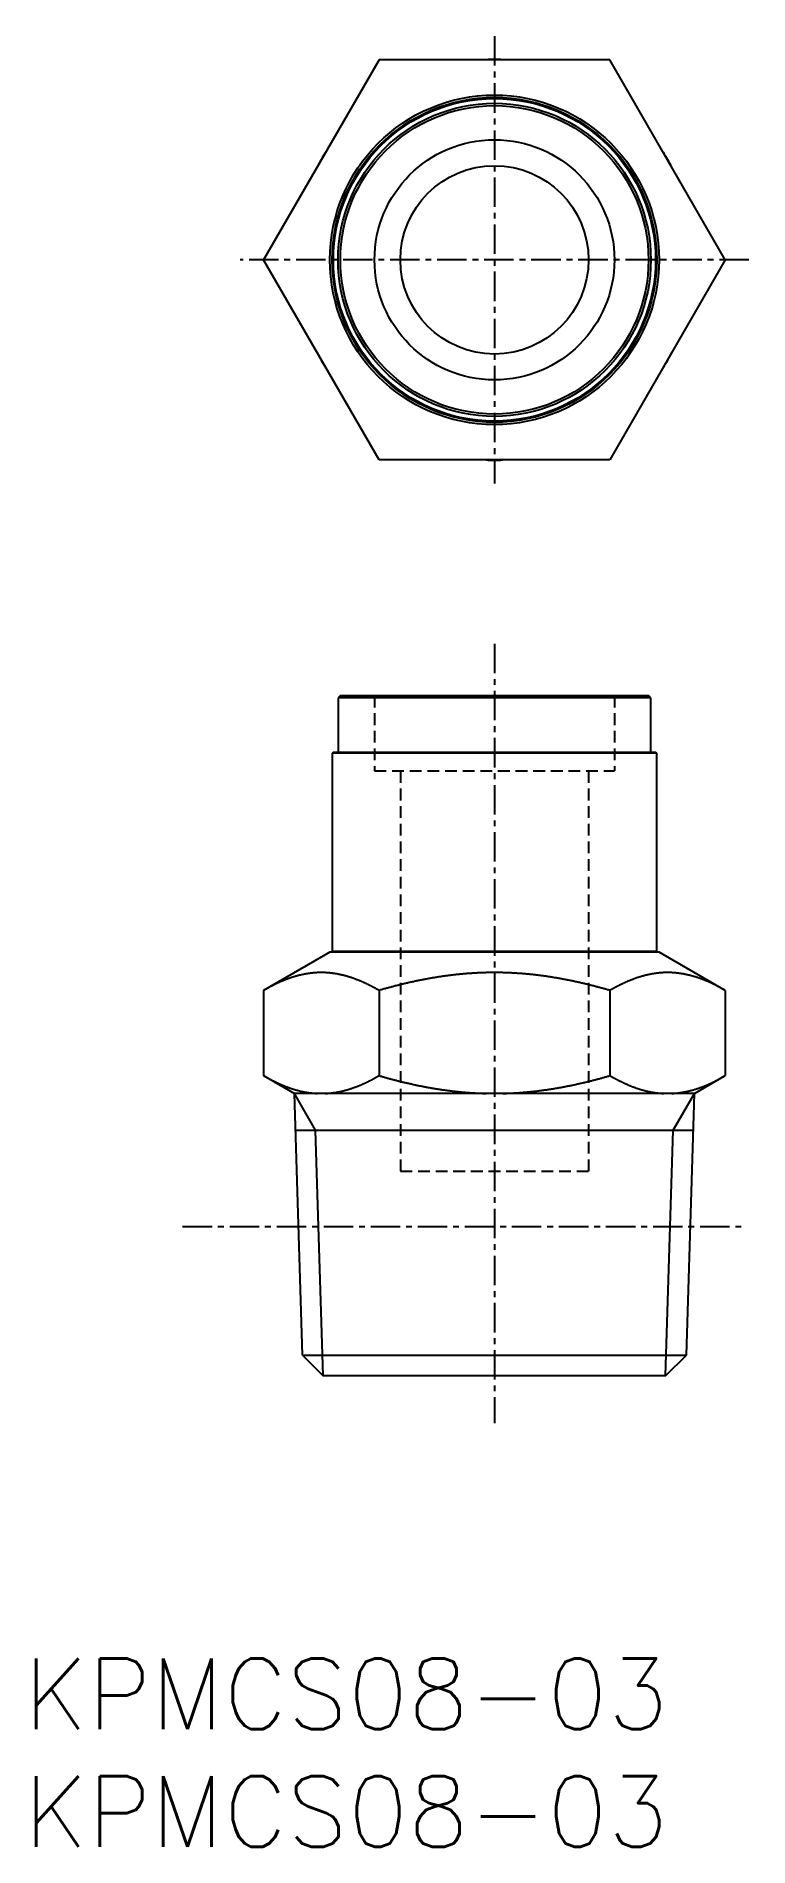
# Model space of a CAD drawing. Extents: x 0.5 to 30.8, y 0 to 76.9.
import ezdxf

# ---------------------------------------------------------------- set-up
doc = ezdxf.new("R2010")
doc.units = 0
doc.linetypes.add('CENTER', pattern=[2, 1.25, -0.25, 0.25, -0.25])
doc.linetypes.add('DASHED', pattern=[0.75, 0.5, -0.25])
doc.layers.get('0').update_dxf_attribs({"linetype": 'CONTINUOUS'})
for name, color, linetype in [('CENTER', 1, 'CENTER'), ('PV', 7, 'CONTINUOUS'), ('TV', 7, 'CONTINUOUS')]:
    doc.layers.add(name, color=color, linetype=linetype)
doc.styles.get("Standard").update_dxf_attribs({"font": 'txt.shx'})

# ---------------------------------------------------------------- blocks, each defined once
blk = doc.blocks.new('*U2')
at = {"color": 7, "linetype": 'CONTINUOUS'}
blk.add_text('KPMCS08-03', height=3, dxfattribs=at).set_placement((0, 0))
blk = doc.blocks.new('*U3')
at = {"color": 7, "linetype": 'CONTINUOUS'}
blk.add_text('KPMCS08-03', height=3, dxfattribs=at).set_placement((0, 5))

msp = doc.modelspace()

# ---------------------------------------------------------------- linework, layer by layer
at = {"color": 1, "linetype": 'CENTER'}
for p, q in [((20, 76.908), (20, 57.908)), ((30.815, 67.408), (9.185, 67.408))]:
    msp.add_line(p, q, dxfattribs=at)
at = {"color": 3, "linetype": 'DASHED'}
for p, q in [((14.9, 48.9), (14.9, 45.7)), ((25.1, 48.9), (25.1, 45.7)), ((14.9, 45.7), (25.1, 45.7)), ((16, 45.7), (16, 28.7)), ((24, 45.7), (24, 28.7)), ((16, 28.7), (24, 28.7))]:
    msp.add_line(p, q, dxfattribs=at)
at = {"color": 7, "linetype": 'CONTINUOUS'}
for p, q in [((11.84, 20.884), (11.492, 32)), ((28.16, 20.884), (28.508, 32)), ((11.541, 30.433), (28.459, 30.433)), ((11.84, 20.884), (12.723, 20)), ((11.84, 20.884), (28.16, 20.884)), ((27.277, 20), (28.16, 20.884)), ((27.277, 20), (12.723, 20))]:
    msp.add_line(p, q, dxfattribs=at)
at = {"color": 3, "linetype": 'CONTINUOUS'}
for p, q in [((12.397, 30.433), (11.492, 32)), ((27.603, 30.433), (28.508, 32)), ((12.723, 20), (12.397, 30.433)), ((27.277, 20), (27.603, 30.433))]:
    msp.add_line(p, q, dxfattribs=at)
at = {"layer": 'CENTER', "color": 1, "linetype": 'CENTER'}
for p, q in [((20, 51.1), (20, 18)), ((6.742, 26.35), (30.742, 26.35))]:
    msp.add_line(p, q, dxfattribs=at)
at = {"layer": 'PV', "color": 7, "linetype": 'CONTINUOUS'}
for p, q in [((13.45, 48.9), (13.35, 48.8)), ((13.35, 48.8), (13.35, 46.5)), ((26.65, 48.8), (13.35, 48.8)), ((13.45, 48.9), (26.55, 48.9)), ((26.65, 48.8), (26.55, 48.9)), ((26.65, 46.5), (26.65, 48.8)), ((13.15, 46.5), (13.1, 46.45)), ((13.1, 46.45), (13.1, 38.05)), ((26.9, 46.45), (13.1, 46.45)), ((13.15, 46.5), (26.85, 46.5)), ((26.9, 46.45), (26.85, 46.5)), ((26.9, 38.05), (26.9, 46.45)), ((13, 38), (10.185, 36.375)), ((27, 38), (13, 38)), ((13.1, 38.05), (26.9, 38.05)), ((13.1, 38.05), (13.15, 38)), ((26.85, 38), (26.9, 38.05)), ((29.815, 36.375), (27, 38)), ((10.185, 36.375), (10.185, 32.755)), ((15.093, 36.375), (15.093, 32.755)), ((24.907, 36.375), (24.907, 32.755)), ((29.815, 36.375), (29.815, 32.755)), ((10.185, 32.755), (11.492, 32)), ((28.508, 32), (29.815, 32.755)), ((28.508, 32), (11.492, 32))]:
    msp.add_line(p, q, dxfattribs=at)
for points in [[(15.093, 36.375), (15.075, 36.385), (15.058, 36.394), (15.041, 36.404), (15.024, 36.414), (15.007, 36.424), (14.99, 36.433), (14.973, 36.443), (14.955, 36.452), (14.938, 36.462), (14.921, 36.471), (14.904, 36.481), (14.886, 36.49), (14.869, 36.499), (14.852, 36.509), (14.834, 36.518), (14.817, 36.527), (14.799, 36.536), (14.782, 36.545), (14.764, 36.554), (14.747, 36.563), (14.729, 36.572), (14.712, 36.581), (14.694, 36.59), (14.677, 36.599), (14.659, 36.608), (14.641, 36.616), (14.624, 36.625), (14.606, 36.634), (14.588, 36.642), (14.571, 36.651), (14.553, 36.659), (14.535, 36.668), (14.517, 36.676), (14.499, 36.684), (14.481, 36.693), (14.463, 36.701), (14.446, 36.709), (14.428, 36.717), (14.41, 36.725), (14.392, 36.733), (14.374, 36.741), (14.356, 36.749), (14.337, 36.757), (14.319, 36.764), (14.301, 36.772), (14.283, 36.78), (14.265, 36.787), (14.247, 36.795), (14.228, 36.802), (14.21, 36.809), (14.192, 36.817), (14.174, 36.824), (14.155, 36.831), (14.137, 36.838), (14.118, 36.845), (14.1, 36.852), (14.082, 36.859), (14.063, 36.866), (14.045, 36.872), (14.026, 36.879), (14.008, 36.886), (13.989, 36.892), (13.97, 36.899), (13.952, 36.905), (13.933, 36.911), (13.914, 36.918), (13.896, 36.924), (13.877, 36.93), (13.858, 36.936), (13.839, 36.942), (13.821, 36.948), (13.802, 36.954), (13.783, 36.959), (13.764, 36.965), (13.745, 36.97), (13.726, 36.976), (13.707, 36.981), (13.688, 36.987), (13.669, 36.992), (13.65, 36.997), (13.631, 37.002), (13.612, 37.007), (13.593, 37.012), (13.574, 37.017), (13.555, 37.021), (13.536, 37.026), (13.517, 37.03), (13.498, 37.035), (13.478, 37.039), (13.459, 37.043), (13.44, 37.048), (13.421, 37.052), (13.401, 37.056), (13.382, 37.059), (13.363, 37.063), (13.343, 37.067), (13.324, 37.071), (13.305, 37.074), (13.285, 37.078), (13.266, 37.081), (13.246, 37.084), (13.227, 37.087), (13.208, 37.09), (13.188, 37.093), (13.169, 37.096), (13.149, 37.099), (13.13, 37.101), (13.11, 37.104), (13.091, 37.106), (13.071, 37.109), (13.051, 37.111), (13.032, 37.113), (13.012, 37.115), (12.993, 37.117), (12.973, 37.119), (12.953, 37.121), (12.934, 37.122), (12.914, 37.124), (12.895, 37.125), (12.875, 37.126), (12.855, 37.128), (12.836, 37.129), (12.816, 37.13), (12.796, 37.131), (12.777, 37.131), (12.757, 37.132), (12.737, 37.133), (12.718, 37.133), (12.698, 37.133), (12.678, 37.134), (12.658, 37.134), (12.639, 37.134), (12.619, 37.134), (12.599, 37.134), (12.58, 37.133), (12.56, 37.133), (12.54, 37.133), (12.521, 37.132), (12.501, 37.131), (12.481, 37.131), (12.462, 37.13), (12.442, 37.129), (12.422, 37.128), (12.403, 37.126), (12.383, 37.125), (12.363, 37.124), (12.344, 37.122), (12.324, 37.121), (12.305, 37.119), (12.285, 37.117), (12.265, 37.115), (12.246, 37.113), (12.226, 37.111), (12.207, 37.109), (12.187, 37.106), (12.168, 37.104), (12.148, 37.101), (12.128, 37.099), (12.109, 37.096), (12.09, 37.093), (12.07, 37.09), (12.051, 37.087), (12.031, 37.084), (12.012, 37.081), (11.992, 37.077), (11.973, 37.074), (11.954, 37.071), (11.934, 37.067), (11.915, 37.063), (11.896, 37.059), (11.876, 37.056), (11.857, 37.052), (11.838, 37.048), (11.818, 37.043), (11.799, 37.039), (11.78, 37.035), (11.761, 37.03), (11.742, 37.026), (11.723, 37.021), (11.703, 37.017), (11.684, 37.012), (11.665, 37.007), (11.646, 37.002), (11.627, 36.997), (11.608, 36.992), (11.589, 36.987), (11.57, 36.981), (11.551, 36.976), (11.532, 36.97), (11.513, 36.965), (11.495, 36.959), (11.476, 36.954), (11.457, 36.948), (11.438, 36.942), (11.419, 36.936), (11.401, 36.93), (11.382, 36.924), (11.363, 36.918), (11.345, 36.911), (11.326, 36.905), (11.307, 36.899), (11.289, 36.892), (11.27, 36.886), (11.252, 36.879), (11.233, 36.872), (11.214, 36.866), (11.196, 36.859), (11.178, 36.852), (11.159, 36.845), (11.141, 36.838), (11.122, 36.831), (11.104, 36.824), (11.086, 36.817), (11.067, 36.809), (11.049, 36.802), (11.031, 36.795), (11.013, 36.787), (10.995, 36.78), (10.976, 36.772), (10.958, 36.764), (10.94, 36.757), (10.922, 36.749), (10.904, 36.741), (10.886, 36.733), (10.868, 36.725), (10.85, 36.717), (10.832, 36.709), (10.814, 36.701), (10.796, 36.693), (10.778, 36.684), (10.76, 36.676), (10.743, 36.668), (10.725, 36.659), (10.707, 36.651), (10.689, 36.642), (10.672, 36.634), (10.654, 36.625), (10.636, 36.616), (10.619, 36.608), (10.601, 36.599), (10.583, 36.59), (10.566, 36.581), (10.548, 36.572), (10.531, 36.563), (10.513, 36.554), (10.496, 36.545), (10.478, 36.536), (10.461, 36.527), (10.443, 36.518), (10.426, 36.509), (10.409, 36.499), (10.391, 36.49), (10.374, 36.481), (10.357, 36.471), (10.339, 36.462), (10.322, 36.452), (10.305, 36.443), (10.288, 36.433), (10.271, 36.424), (10.253, 36.414), (10.236, 36.404), (10.219, 36.394), (10.202, 36.385), (10.185, 36.375)], [(24.907, 36.375), (24.871, 36.385), (24.835, 36.396), (24.799, 36.406), (24.762, 36.416), (24.726, 36.426), (24.69, 36.437), (24.653, 36.447), (24.617, 36.457), (24.58, 36.467), (24.544, 36.477), (24.508, 36.487), (24.471, 36.496), (24.435, 36.506), (24.398, 36.516), (24.362, 36.526), (24.325, 36.535), (24.289, 36.545), (24.252, 36.554), (24.216, 36.564), (24.179, 36.573), (24.142, 36.582), (24.106, 36.591), (24.069, 36.601), (24.033, 36.61), (23.996, 36.619), (23.959, 36.628), (23.923, 36.637), (23.886, 36.645), (23.849, 36.654), (23.812, 36.663), (23.776, 36.672), (23.739, 36.68), (23.702, 36.689), (23.665, 36.697), (23.629, 36.706), (23.592, 36.714), (23.555, 36.722), (23.518, 36.73), (23.481, 36.738), (23.444, 36.746), (23.407, 36.754), (23.371, 36.762), (23.334, 36.77), (23.297, 36.778), (23.26, 36.785), (23.223, 36.793), (23.186, 36.801), (23.149, 36.808), (23.112, 36.815), (23.075, 36.823), (23.038, 36.83), (23.001, 36.837), (22.963, 36.844), (22.926, 36.851), (22.889, 36.858), (22.852, 36.865), (22.815, 36.872), (22.778, 36.879), (22.741, 36.885), (22.704, 36.892), (22.666, 36.898), (22.629, 36.905), (22.592, 36.911), (22.555, 36.917), (22.517, 36.923), (22.48, 36.929), (22.443, 36.935), (22.406, 36.941), (22.368, 36.947), (22.331, 36.953), (22.294, 36.958), (22.256, 36.964), (22.219, 36.969), (22.182, 36.975), (22.144, 36.98), (22.107, 36.985), (22.07, 36.991), (22.032, 36.996), (21.995, 37.001), (21.957, 37.006), (21.92, 37.01), (21.882, 37.015), (21.845, 37.02), (21.807, 37.024), (21.77, 37.029), (21.732, 37.033), (21.695, 37.037), (21.657, 37.042), (21.62, 37.046), (21.582, 37.05), (21.545, 37.054), (21.507, 37.057), (21.47, 37.061), (21.432, 37.065), (21.395, 37.068), (21.357, 37.072), (21.319, 37.075), (21.282, 37.078), (21.244, 37.082), (21.207, 37.085), (21.169, 37.088), (21.131, 37.091), (21.094, 37.094), (21.056, 37.096), (21.018, 37.099), (20.981, 37.101), (20.943, 37.104), (20.905, 37.106), (20.868, 37.108), (20.83, 37.111), (20.792, 37.113), (20.755, 37.115), (20.717, 37.117), (20.679, 37.118), (20.642, 37.12), (20.604, 37.122), (20.566, 37.123), (20.528, 37.124), (20.491, 37.126), (20.453, 37.127), (20.415, 37.128), (20.377, 37.129), (20.34, 37.13), (20.302, 37.131), (20.264, 37.132), (20.226, 37.132), (20.189, 37.133), (20.151, 37.133), (20.113, 37.134), (20.075, 37.134), (20.038, 37.134), (20, 37.134), (19.962, 37.134), (19.925, 37.134), (19.887, 37.134), (19.849, 37.133), (19.811, 37.133), (19.774, 37.132), (19.736, 37.132), (19.698, 37.131), (19.66, 37.13), (19.623, 37.129), (19.585, 37.128), (19.547, 37.127), (19.509, 37.126), (19.472, 37.124), (19.434, 37.123), (19.396, 37.122), (19.358, 37.12), (19.321, 37.118), (19.283, 37.117), (19.245, 37.115), (19.208, 37.113), (19.17, 37.111), (19.132, 37.108), (19.095, 37.106), (19.057, 37.104), (19.019, 37.101), (18.982, 37.099), (18.944, 37.096), (18.906, 37.094), (18.869, 37.091), (18.831, 37.088), (18.793, 37.085), (18.756, 37.082), (18.718, 37.078), (18.681, 37.075), (18.643, 37.072), (18.605, 37.068), (18.568, 37.065), (18.53, 37.061), (18.493, 37.057), (18.455, 37.054), (18.418, 37.05), (18.38, 37.046), (18.343, 37.042), (18.305, 37.037), (18.268, 37.033), (18.23, 37.029), (18.193, 37.024), (18.155, 37.02), (18.118, 37.015), (18.08, 37.01), (18.043, 37.006), (18.005, 37.001), (17.968, 36.996), (17.93, 36.991), (17.893, 36.985), (17.856, 36.98), (17.818, 36.975), (17.781, 36.969), (17.744, 36.964), (17.706, 36.958), (17.669, 36.953), (17.632, 36.947), (17.594, 36.941), (17.557, 36.935), (17.52, 36.929), (17.483, 36.923), (17.445, 36.917), (17.408, 36.911), (17.371, 36.905), (17.334, 36.898), (17.296, 36.892), (17.259, 36.885), (17.222, 36.879), (17.185, 36.872), (17.148, 36.865), (17.111, 36.858), (17.074, 36.851), (17.037, 36.844), (16.999, 36.837), (16.962, 36.83), (16.925, 36.823), (16.888, 36.815), (16.851, 36.808), (16.814, 36.801), (16.777, 36.793), (16.74, 36.785), (16.703, 36.778), (16.666, 36.77), (16.629, 36.762), (16.593, 36.754), (16.556, 36.746), (16.519, 36.738), (16.482, 36.73), (16.445, 36.722), (16.408, 36.714), (16.371, 36.706), (16.335, 36.697), (16.298, 36.689), (16.261, 36.68), (16.224, 36.672), (16.188, 36.663), (16.151, 36.654), (16.114, 36.645), (16.077, 36.637), (16.041, 36.628), (16.004, 36.619), (15.967, 36.61), (15.931, 36.601), (15.894, 36.591), (15.858, 36.582), (15.821, 36.573), (15.784, 36.564), (15.748, 36.554), (15.711, 36.545), (15.675, 36.535), (15.638, 36.526), (15.602, 36.516), (15.565, 36.506), (15.529, 36.496), (15.492, 36.487), (15.456, 36.477), (15.42, 36.467), (15.383, 36.457), (15.347, 36.447), (15.31, 36.437), (15.274, 36.426), (15.238, 36.416), (15.201, 36.406), (15.165, 36.396), (15.129, 36.385), (15.093, 36.375)], [(29.815, 36.375), (29.798, 36.385), (29.781, 36.394), (29.764, 36.404), (29.747, 36.414), (29.729, 36.424), (29.712, 36.433), (29.695, 36.443), (29.678, 36.452), (29.661, 36.462), (29.643, 36.471), (29.626, 36.481), (29.609, 36.49), (29.591, 36.499), (29.574, 36.509), (29.557, 36.518), (29.539, 36.527), (29.522, 36.536), (29.504, 36.545), (29.487, 36.554), (29.469, 36.563), (29.452, 36.572), (29.434, 36.581), (29.417, 36.59), (29.399, 36.599), (29.381, 36.608), (29.364, 36.616), (29.346, 36.625), (29.328, 36.634), (29.311, 36.642), (29.293, 36.651), (29.275, 36.659), (29.257, 36.668), (29.24, 36.676), (29.222, 36.684), (29.204, 36.693), (29.186, 36.701), (29.168, 36.709), (29.15, 36.717), (29.132, 36.725), (29.114, 36.733), (29.096, 36.741), (29.078, 36.749), (29.06, 36.757), (29.042, 36.764), (29.024, 36.772), (29.005, 36.78), (28.987, 36.787), (28.969, 36.795), (28.951, 36.802), (28.933, 36.809), (28.914, 36.817), (28.896, 36.824), (28.878, 36.831), (28.859, 36.838), (28.841, 36.845), (28.822, 36.852), (28.804, 36.859), (28.786, 36.866), (28.767, 36.872), (28.748, 36.879), (28.73, 36.886), (28.711, 36.892), (28.693, 36.899), (28.674, 36.905), (28.656, 36.911), (28.637, 36.918), (28.618, 36.924), (28.599, 36.93), (28.581, 36.936), (28.562, 36.942), (28.543, 36.948), (28.524, 36.954), (28.505, 36.959), (28.487, 36.965), (28.468, 36.97), (28.449, 36.976), (28.43, 36.981), (28.411, 36.987), (28.392, 36.992), (28.373, 36.997), (28.354, 37.002), (28.335, 37.007), (28.316, 37.012), (28.297, 37.017), (28.277, 37.021), (28.258, 37.026), (28.239, 37.03), (28.22, 37.035), (28.201, 37.039), (28.182, 37.043), (28.162, 37.048), (28.143, 37.052), (28.124, 37.056), (28.104, 37.059), (28.085, 37.063), (28.066, 37.067), (28.046, 37.071), (28.027, 37.074), (28.008, 37.078), (27.988, 37.081), (27.969, 37.084), (27.949, 37.087), (27.93, 37.09), (27.91, 37.093), (27.891, 37.096), (27.872, 37.099), (27.852, 37.101), (27.832, 37.104), (27.813, 37.106), (27.793, 37.109), (27.774, 37.111), (27.754, 37.113), (27.735, 37.115), (27.715, 37.117), (27.695, 37.119), (27.676, 37.121), (27.656, 37.122), (27.637, 37.124), (27.617, 37.125), (27.597, 37.126), (27.578, 37.128), (27.558, 37.129), (27.538, 37.13), (27.519, 37.131), (27.499, 37.131), (27.479, 37.132), (27.46, 37.133), (27.44, 37.133), (27.42, 37.133), (27.401, 37.134), (27.381, 37.134), (27.361, 37.134), (27.342, 37.134), (27.322, 37.134), (27.302, 37.133), (27.282, 37.133), (27.263, 37.133), (27.243, 37.132), (27.223, 37.131), (27.204, 37.131), (27.184, 37.13), (27.164, 37.129), (27.145, 37.128), (27.125, 37.126), (27.105, 37.125), (27.086, 37.124), (27.066, 37.122), (27.047, 37.121), (27.027, 37.119), (27.007, 37.117), (26.988, 37.115), (26.968, 37.113), (26.949, 37.111), (26.929, 37.109), (26.91, 37.106), (26.89, 37.104), (26.87, 37.101), (26.851, 37.099), (26.831, 37.096), (26.812, 37.093), (26.792, 37.09), (26.773, 37.087), (26.754, 37.084), (26.734, 37.081), (26.715, 37.077), (26.695, 37.074), (26.676, 37.071), (26.657, 37.067), (26.637, 37.063), (26.618, 37.059), (26.599, 37.056), (26.579, 37.052), (26.56, 37.048), (26.541, 37.043), (26.522, 37.039), (26.502, 37.035), (26.483, 37.03), (26.464, 37.026), (26.445, 37.021), (26.426, 37.017), (26.407, 37.012), (26.388, 37.007), (26.369, 37.002), (26.35, 36.997), (26.331, 36.992), (26.312, 36.987), (26.293, 36.981), (26.274, 36.976), (26.255, 36.97), (26.236, 36.965), (26.217, 36.959), (26.198, 36.954), (26.179, 36.948), (26.161, 36.942), (26.142, 36.936), (26.123, 36.93), (26.104, 36.924), (26.086, 36.918), (26.067, 36.911), (26.048, 36.905), (26.03, 36.899), (26.011, 36.892), (25.992, 36.886), (25.974, 36.879), (25.955, 36.872), (25.937, 36.866), (25.918, 36.859), (25.9, 36.852), (25.882, 36.845), (25.863, 36.838), (25.845, 36.831), (25.826, 36.824), (25.808, 36.817), (25.79, 36.809), (25.772, 36.802), (25.753, 36.795), (25.735, 36.787), (25.717, 36.78), (25.699, 36.772), (25.681, 36.764), (25.663, 36.757), (25.644, 36.749), (25.626, 36.741), (25.608, 36.733), (25.59, 36.725), (25.572, 36.717), (25.554, 36.709), (25.537, 36.701), (25.519, 36.693), (25.501, 36.684), (25.483, 36.676), (25.465, 36.668), (25.447, 36.659), (25.429, 36.651), (25.412, 36.642), (25.394, 36.634), (25.376, 36.625), (25.359, 36.616), (25.341, 36.608), (25.323, 36.599), (25.306, 36.59), (25.288, 36.581), (25.271, 36.572), (25.253, 36.563), (25.236, 36.554), (25.218, 36.545), (25.201, 36.536), (25.183, 36.527), (25.166, 36.518), (25.148, 36.509), (25.131, 36.499), (25.114, 36.49), (25.096, 36.481), (25.079, 36.471), (25.062, 36.462), (25.045, 36.452), (25.027, 36.443), (25.01, 36.433), (24.993, 36.424), (24.976, 36.414), (24.959, 36.404), (24.942, 36.394), (24.925, 36.385), (24.907, 36.375)], [(10.185, 32.755), (10.2, 32.746), (10.214, 32.738), (10.229, 32.73), (10.243, 32.721), (10.258, 32.713), (10.273, 32.705), (10.287, 32.697), (10.302, 32.689), (10.317, 32.68), (10.331, 32.672), (10.346, 32.664), (10.361, 32.656), (10.376, 32.648), (10.39, 32.64), (10.405, 32.632), (10.42, 32.624), (10.435, 32.616), (10.45, 32.608), (10.465, 32.601), (10.479, 32.593), (10.494, 32.585), (10.509, 32.577), (10.524, 32.57), (10.539, 32.562), (10.554, 32.554), (10.569, 32.547), (10.584, 32.539), (10.599, 32.532), (10.614, 32.524), (10.629, 32.517), (10.644, 32.509), (10.659, 32.502), (10.674, 32.494), (10.69, 32.487), (10.705, 32.48), (10.72, 32.473), (10.735, 32.465), (10.75, 32.458), (10.765, 32.451), (10.781, 32.444), (10.796, 32.437), (10.811, 32.43), (10.827, 32.423), (10.842, 32.416), (10.857, 32.409), (10.873, 32.403), (10.888, 32.396), (10.903, 32.389), (10.919, 32.382), (10.934, 32.376), (10.95, 32.369), (10.965, 32.362), (10.981, 32.356), (10.996, 32.349), (11.012, 32.343), (11.027, 32.337), (11.043, 32.33), (11.058, 32.324), (11.074, 32.318), (11.089, 32.312), (11.105, 32.305), (11.121, 32.299), (11.136, 32.293), (11.152, 32.287), (11.168, 32.281), (11.184, 32.275), (11.199, 32.269), (11.215, 32.264), (11.231, 32.258), (11.247, 32.252), (11.262, 32.247), (11.278, 32.241), (11.294, 32.235), (11.31, 32.23), (11.326, 32.224), (11.342, 32.219), (11.358, 32.214), (11.374, 32.208), (11.39, 32.203), (11.406, 32.198), (11.422, 32.193), (11.438, 32.188), (11.454, 32.183), (11.47, 32.178), (11.486, 32.173), (11.502, 32.168), (11.518, 32.163), (11.534, 32.159), (11.55, 32.154), (11.567, 32.149), (11.583, 32.145), (11.599, 32.14), (11.615, 32.136), (11.631, 32.132), (11.648, 32.127), (11.664, 32.123), (11.68, 32.119), (11.696, 32.115), (11.713, 32.111), (11.729, 32.107), (11.745, 32.103), (11.762, 32.099), (11.778, 32.095), (11.794, 32.092), (11.811, 32.088), (11.827, 32.084), (11.844, 32.081), (11.86, 32.077), (11.877, 32.074), (11.893, 32.071), (11.91, 32.067), (11.926, 32.064), (11.943, 32.061), (11.959, 32.058), (11.976, 32.055), (11.992, 32.052), (12.009, 32.049), (12.025, 32.047), (12.042, 32.044), (12.059, 32.041), (12.075, 32.039), (12.092, 32.036), (12.108, 32.034), (12.125, 32.031), (12.142, 32.029), (12.158, 32.027), (12.175, 32.025), (12.192, 32.023), (12.208, 32.021), (12.225, 32.019), (12.242, 32.017), (12.258, 32.015), (12.275, 32.014), (12.292, 32.012), (12.309, 32.01), (12.325, 32.009), (12.342, 32.008), (12.359, 32.006), (12.376, 32.005), (12.392, 32.004), (12.409, 32.003), (12.426, 32.002), (12.443, 32.001), (12.459, 32)], [(12.818, 32), (12.837, 32.001), (12.856, 32.002), (12.875, 32.003), (12.894, 32.004), (12.912, 32.006), (12.931, 32.007), (12.95, 32.009), (12.969, 32.01), (12.988, 32.012), (13.007, 32.014), (13.025, 32.016), (13.044, 32.018), (13.063, 32.02), (13.082, 32.022), (13.101, 32.025), (13.119, 32.027), (13.138, 32.029), (13.157, 32.032), (13.175, 32.035), (13.194, 32.037), (13.213, 32.04), (13.232, 32.043), (13.25, 32.046), (13.269, 32.049), (13.287, 32.052), (13.306, 32.056), (13.325, 32.059), (13.343, 32.063), (13.362, 32.066), (13.38, 32.07), (13.399, 32.074), (13.417, 32.077), (13.436, 32.081), (13.454, 32.085), (13.473, 32.089), (13.491, 32.093), (13.51, 32.098), (13.528, 32.102), (13.547, 32.106), (13.565, 32.111), (13.583, 32.115), (13.602, 32.12), (13.62, 32.125), (13.638, 32.129), (13.656, 32.134), (13.675, 32.139), (13.693, 32.144), (13.711, 32.149), (13.729, 32.155), (13.747, 32.16), (13.766, 32.165), (13.784, 32.171), (13.802, 32.176), (13.82, 32.182), (13.838, 32.187), (13.856, 32.193), (13.874, 32.199), (13.892, 32.205), (13.91, 32.21), (13.928, 32.216), (13.946, 32.222), (13.964, 32.229), (13.981, 32.235), (13.999, 32.241), (14.017, 32.247), (14.035, 32.254), (14.053, 32.26), (14.07, 32.267), (14.088, 32.273), (14.106, 32.28), (14.123, 32.286), (14.141, 32.293), (14.159, 32.3), (14.176, 32.307), (14.194, 32.314), (14.212, 32.321), (14.229, 32.328), (14.247, 32.335), (14.264, 32.342), (14.282, 32.349), (14.299, 32.357), (14.316, 32.364), (14.334, 32.372), (14.351, 32.379), (14.368, 32.386), (14.386, 32.394), (14.403, 32.402), (14.42, 32.409), (14.438, 32.417), (14.455, 32.425), (14.472, 32.433), (14.489, 32.441), (14.506, 32.449), (14.523, 32.457), (14.541, 32.465), (14.558, 32.473), (14.575, 32.481), (14.592, 32.489), (14.609, 32.497), (14.626, 32.505), (14.643, 32.514), (14.66, 32.522), (14.677, 32.531), (14.694, 32.539), (14.71, 32.548), (14.727, 32.556), (14.744, 32.565), (14.761, 32.573), (14.778, 32.582), (14.794, 32.591), (14.811, 32.6), (14.828, 32.608), (14.845, 32.617), (14.861, 32.626), (14.878, 32.635), (14.895, 32.644), (14.911, 32.653), (14.928, 32.662), (14.944, 32.671), (14.961, 32.68), (14.977, 32.69), (14.994, 32.699), (15.01, 32.708), (15.027, 32.717), (15.043, 32.727), (15.06, 32.736), (15.076, 32.745), (15.093, 32.755)], [(15.093, 32.755), (15.125, 32.745), (15.158, 32.736), (15.191, 32.727), (15.223, 32.717), (15.256, 32.708), (15.289, 32.699), (15.321, 32.69), (15.354, 32.681), (15.387, 32.672), (15.42, 32.663), (15.453, 32.654), (15.485, 32.645), (15.518, 32.636), (15.551, 32.627), (15.584, 32.618), (15.617, 32.61), (15.65, 32.601), (15.683, 32.592), (15.715, 32.584), (15.748, 32.575), (15.781, 32.567), (15.814, 32.558), (15.847, 32.55), (15.88, 32.542), (15.913, 32.533), (15.946, 32.525), (15.979, 32.517), (16.012, 32.509), (16.045, 32.501), (16.078, 32.493), (16.111, 32.485), (16.144, 32.477), (16.177, 32.469), (16.21, 32.461), (16.244, 32.453), (16.277, 32.446), (16.31, 32.438), (16.343, 32.431), (16.376, 32.423), (16.409, 32.416), (16.442, 32.408), (16.476, 32.401), (16.509, 32.393), (16.542, 32.386), (16.575, 32.379), (16.609, 32.372), (16.642, 32.365), (16.675, 32.358), (16.708, 32.351), (16.742, 32.344), (16.775, 32.337), (16.808, 32.33), (16.842, 32.323), (16.875, 32.317), (16.908, 32.31), (16.942, 32.304), (16.975, 32.297), (17.008, 32.291), (17.042, 32.284), (17.075, 32.278), (17.109, 32.272), (17.142, 32.266), (17.176, 32.259), (17.209, 32.253), (17.242, 32.247), (17.276, 32.242), (17.309, 32.236), (17.343, 32.23), (17.376, 32.224), (17.41, 32.218), (17.443, 32.213), (17.477, 32.207), (17.511, 32.202), (17.544, 32.196), (17.578, 32.191), (17.611, 32.186), (17.645, 32.181), (17.679, 32.175), (17.712, 32.17), (17.746, 32.165), (17.779, 32.16), (17.813, 32.155), (17.847, 32.151), (17.88, 32.146), (17.914, 32.141), (17.948, 32.137), (17.981, 32.132), (18.015, 32.128), (18.049, 32.123), (18.083, 32.119), (18.116, 32.115), (18.15, 32.111), (18.184, 32.106), (18.218, 32.102), (18.251, 32.098), (18.285, 32.095), (18.319, 32.091), (18.353, 32.087), (18.386, 32.083), (18.42, 32.08), (18.454, 32.076), (18.488, 32.073), (18.522, 32.069), (18.556, 32.066), (18.589, 32.063), (18.623, 32.06), (18.657, 32.057), (18.691, 32.054), (18.725, 32.051), (18.759, 32.048), (18.793, 32.045), (18.827, 32.042), (18.86, 32.04), (18.894, 32.037), (18.928, 32.035), (18.962, 32.032), (18.996, 32.03), (19.03, 32.028), (19.064, 32.025), (19.098, 32.023), (19.132, 32.021), (19.166, 32.019), (19.2, 32.017), (19.234, 32.016), (19.268, 32.014), (19.302, 32.012), (19.336, 32.011), (19.37, 32.009), (19.403, 32.008), (19.437, 32.006), (19.471, 32.005), (19.505, 32.004), (19.539, 32.003), (19.573, 32.002), (19.607, 32.001), (19.641, 32)], [(20.359, 32), (20.393, 32.001), (20.427, 32.002), (20.461, 32.003), (20.495, 32.004), (20.529, 32.005), (20.563, 32.006), (20.597, 32.008), (20.63, 32.009), (20.664, 32.011), (20.698, 32.012), (20.732, 32.014), (20.766, 32.016), (20.8, 32.017), (20.834, 32.019), (20.868, 32.021), (20.902, 32.023), (20.936, 32.025), (20.97, 32.028), (21.004, 32.03), (21.038, 32.032), (21.072, 32.035), (21.106, 32.037), (21.14, 32.04), (21.173, 32.042), (21.207, 32.045), (21.241, 32.048), (21.275, 32.051), (21.309, 32.053), (21.343, 32.057), (21.377, 32.06), (21.411, 32.063), (21.444, 32.066), (21.478, 32.069), (21.512, 32.073), (21.546, 32.076), (21.58, 32.08), (21.614, 32.083), (21.647, 32.087), (21.681, 32.091), (21.715, 32.095), (21.749, 32.098), (21.782, 32.102), (21.816, 32.106), (21.85, 32.111), (21.884, 32.115), (21.917, 32.119), (21.951, 32.123), (21.985, 32.128), (22.019, 32.132), (22.052, 32.137), (22.086, 32.141), (22.12, 32.146), (22.153, 32.151), (22.187, 32.155), (22.221, 32.16), (22.254, 32.165), (22.288, 32.17), (22.321, 32.175), (22.355, 32.181), (22.389, 32.186), (22.422, 32.191), (22.456, 32.196), (22.489, 32.202), (22.523, 32.207), (22.557, 32.213), (22.59, 32.218), (22.624, 32.224), (22.657, 32.23), (22.691, 32.236), (22.724, 32.241), (22.758, 32.247), (22.791, 32.253), (22.824, 32.259), (22.858, 32.266), (22.891, 32.272), (22.925, 32.278), (22.958, 32.284), (22.992, 32.291), (23.025, 32.297), (23.058, 32.304), (23.092, 32.31), (23.125, 32.317), (23.158, 32.323), (23.192, 32.33), (23.225, 32.337), (23.258, 32.344), (23.292, 32.351), (23.325, 32.358), (23.358, 32.365), (23.391, 32.372), (23.425, 32.379), (23.458, 32.386), (23.491, 32.393), (23.524, 32.401), (23.558, 32.408), (23.591, 32.416), (23.624, 32.423), (23.657, 32.431), (23.69, 32.438), (23.723, 32.446), (23.756, 32.453), (23.79, 32.461), (23.823, 32.469), (23.856, 32.477), (23.889, 32.485), (23.922, 32.493), (23.955, 32.501), (23.988, 32.509), (24.021, 32.517), (24.054, 32.525), (24.087, 32.533), (24.12, 32.542), (24.153, 32.55), (24.186, 32.558), (24.219, 32.567), (24.252, 32.575), (24.285, 32.584), (24.317, 32.592), (24.35, 32.601), (24.383, 32.61), (24.416, 32.618), (24.449, 32.627), (24.482, 32.636), (24.515, 32.645), (24.547, 32.654), (24.58, 32.663), (24.613, 32.672), (24.646, 32.681), (24.679, 32.69), (24.711, 32.699), (24.744, 32.708), (24.777, 32.717), (24.809, 32.727), (24.842, 32.736), (24.875, 32.745), (24.907, 32.755)], [(24.907, 32.755), (24.922, 32.746), (24.937, 32.738), (24.951, 32.73), (24.966, 32.721), (24.98, 32.713), (24.995, 32.705), (25.01, 32.697), (25.024, 32.689), (25.039, 32.68), (25.054, 32.672), (25.069, 32.664), (25.083, 32.656), (25.098, 32.648), (25.113, 32.64), (25.128, 32.632), (25.142, 32.624), (25.157, 32.616), (25.172, 32.608), (25.187, 32.601), (25.202, 32.593), (25.217, 32.585), (25.232, 32.577), (25.247, 32.57), (25.262, 32.562), (25.276, 32.554), (25.291, 32.547), (25.306, 32.539), (25.321, 32.532), (25.337, 32.524), (25.352, 32.517), (25.367, 32.509), (25.382, 32.502), (25.397, 32.494), (25.412, 32.487), (25.427, 32.48), (25.442, 32.473), (25.457, 32.465), (25.473, 32.458), (25.488, 32.451), (25.503, 32.444), (25.518, 32.437), (25.534, 32.43), (25.549, 32.423), (25.564, 32.416), (25.58, 32.409), (25.595, 32.403), (25.61, 32.396), (25.626, 32.389), (25.641, 32.382), (25.657, 32.376), (25.672, 32.369), (25.687, 32.362), (25.703, 32.356), (25.718, 32.349), (25.734, 32.343), (25.75, 32.337), (25.765, 32.33), (25.781, 32.324), (25.796, 32.318), (25.812, 32.312), (25.828, 32.305), (25.843, 32.299), (25.859, 32.293), (25.875, 32.287), (25.89, 32.281), (25.906, 32.275), (25.922, 32.269), (25.937, 32.264), (25.953, 32.258), (25.969, 32.252), (25.985, 32.247), (26.001, 32.241), (26.017, 32.235), (26.032, 32.23), (26.048, 32.224), (26.064, 32.219), (26.08, 32.214), (26.096, 32.208), (26.112, 32.203), (26.128, 32.198), (26.144, 32.193), (26.16, 32.188), (26.176, 32.183), (26.192, 32.178), (26.208, 32.173), (26.224, 32.168), (26.241, 32.163), (26.257, 32.159), (26.273, 32.154), (26.289, 32.149), (26.305, 32.145), (26.321, 32.14), (26.338, 32.136), (26.354, 32.132), (26.37, 32.127), (26.386, 32.123), (26.403, 32.119), (26.419, 32.115), (26.435, 32.111), (26.451, 32.107), (26.468, 32.103), (26.484, 32.099), (26.501, 32.095), (26.517, 32.092), (26.533, 32.088), (26.55, 32.084), (26.566, 32.081), (26.583, 32.077), (26.599, 32.074), (26.616, 32.071), (26.632, 32.067), (26.649, 32.064), (26.665, 32.061), (26.682, 32.058), (26.698, 32.055), (26.715, 32.052), (26.731, 32.049), (26.748, 32.047), (26.764, 32.044), (26.781, 32.041), (26.798, 32.039), (26.814, 32.036), (26.831, 32.034), (26.847, 32.031), (26.864, 32.029), (26.881, 32.027), (26.897, 32.025), (26.914, 32.023), (26.931, 32.021), (26.947, 32.019), (26.964, 32.017), (26.981, 32.015), (26.998, 32.014), (27.014, 32.012), (27.031, 32.01), (27.048, 32.009), (27.065, 32.008), (27.081, 32.006), (27.098, 32.005), (27.115, 32.004), (27.132, 32.003), (27.148, 32.002), (27.165, 32.001), (27.182, 32)], [(27.541, 32), (27.559, 32.001), (27.578, 32.002), (27.597, 32.003), (27.616, 32.004), (27.635, 32.006), (27.654, 32.007), (27.673, 32.009), (27.691, 32.01), (27.71, 32.012), (27.729, 32.014), (27.748, 32.016), (27.767, 32.018), (27.785, 32.02), (27.804, 32.022), (27.823, 32.025), (27.842, 32.027), (27.86, 32.029), (27.879, 32.032), (27.898, 32.035), (27.917, 32.037), (27.935, 32.04), (27.954, 32.043), (27.973, 32.046), (27.991, 32.049), (28.01, 32.052), (28.028, 32.056), (28.047, 32.059), (28.066, 32.063), (28.084, 32.066), (28.103, 32.07), (28.121, 32.074), (28.14, 32.077), (28.158, 32.081), (28.177, 32.085), (28.195, 32.089), (28.214, 32.093), (28.232, 32.098), (28.251, 32.102), (28.269, 32.106), (28.287, 32.111), (28.306, 32.115), (28.324, 32.12), (28.342, 32.125), (28.361, 32.129), (28.379, 32.134), (28.397, 32.139), (28.415, 32.144), (28.433, 32.149), (28.452, 32.155), (28.47, 32.16), (28.488, 32.165), (28.506, 32.171), (28.524, 32.176), (28.542, 32.182), (28.56, 32.187), (28.578, 32.193), (28.596, 32.199), (28.614, 32.205), (28.632, 32.21), (28.65, 32.216), (28.668, 32.222), (28.686, 32.229), (28.704, 32.235), (28.722, 32.241), (28.74, 32.247), (28.757, 32.254), (28.775, 32.26), (28.793, 32.267), (28.811, 32.273), (28.828, 32.28), (28.846, 32.286), (28.864, 32.293), (28.881, 32.3), (28.899, 32.307), (28.916, 32.314), (28.934, 32.321), (28.951, 32.328), (28.969, 32.335), (28.986, 32.342), (29.004, 32.349), (29.021, 32.357), (29.039, 32.364), (29.056, 32.372), (29.074, 32.379), (29.091, 32.386), (29.108, 32.394), (29.126, 32.402), (29.143, 32.409), (29.16, 32.417), (29.177, 32.425), (29.194, 32.433), (29.212, 32.441), (29.229, 32.449), (29.246, 32.457), (29.263, 32.465), (29.28, 32.473), (29.297, 32.481), (29.314, 32.489), (29.331, 32.497), (29.348, 32.505), (29.365, 32.514), (29.382, 32.522), (29.399, 32.531), (29.416, 32.539), (29.433, 32.548), (29.45, 32.556), (29.467, 32.565), (29.483, 32.573), (29.5, 32.582), (29.517, 32.591), (29.534, 32.6), (29.55, 32.608), (29.567, 32.617), (29.584, 32.626), (29.6, 32.635), (29.617, 32.644), (29.634, 32.653), (29.65, 32.662), (29.667, 32.671), (29.683, 32.68), (29.7, 32.69), (29.716, 32.699), (29.733, 32.708), (29.749, 32.717), (29.766, 32.727), (29.782, 32.736), (29.799, 32.745), (29.815, 32.755)]]:
    msp.add_lwpolyline(points, dxfattribs=at)
at = {"layer": 'TV', "color": 7, "linetype": 'CONTINUOUS'}
for p, q in [((15.093, 75.908), (10.185, 67.408)), ((24.907, 75.908), (15.093, 75.908)), ((29.815, 67.408), (24.907, 75.908)), ((15.093, 58.908), (10.185, 67.408)), ((29.815, 67.408), (24.907, 58.908)), ((24.907, 58.908), (15.093, 58.908))]:
    msp.add_line(p, q, dxfattribs=at)
for radius in [7, 6.9, 6.85, 6.65, 6.55, 5.1, 4]:
    msp.add_circle((20, 67.408), radius, dxfattribs=at)
for start, end in [(87.58398, 92.41602), (147.58398, 152.41602), (27.58398, 32.41602), (207.58398, 212.41602), (327.58398, 332.41602), (267.58398, 272.41602)]:
    msp.add_arc((20, 67.408), 8.508, start, end, dxfattribs=at)

# ---------------------------------------------------------------- block references
at = {"color": 7, "linetype": 'CONTINUOUS'}
for name in ['*U3', '*U2']:
    msp.add_blockref(name, (0, 0), dxfattribs=at)

doc.saveas('drawing.dxf')
